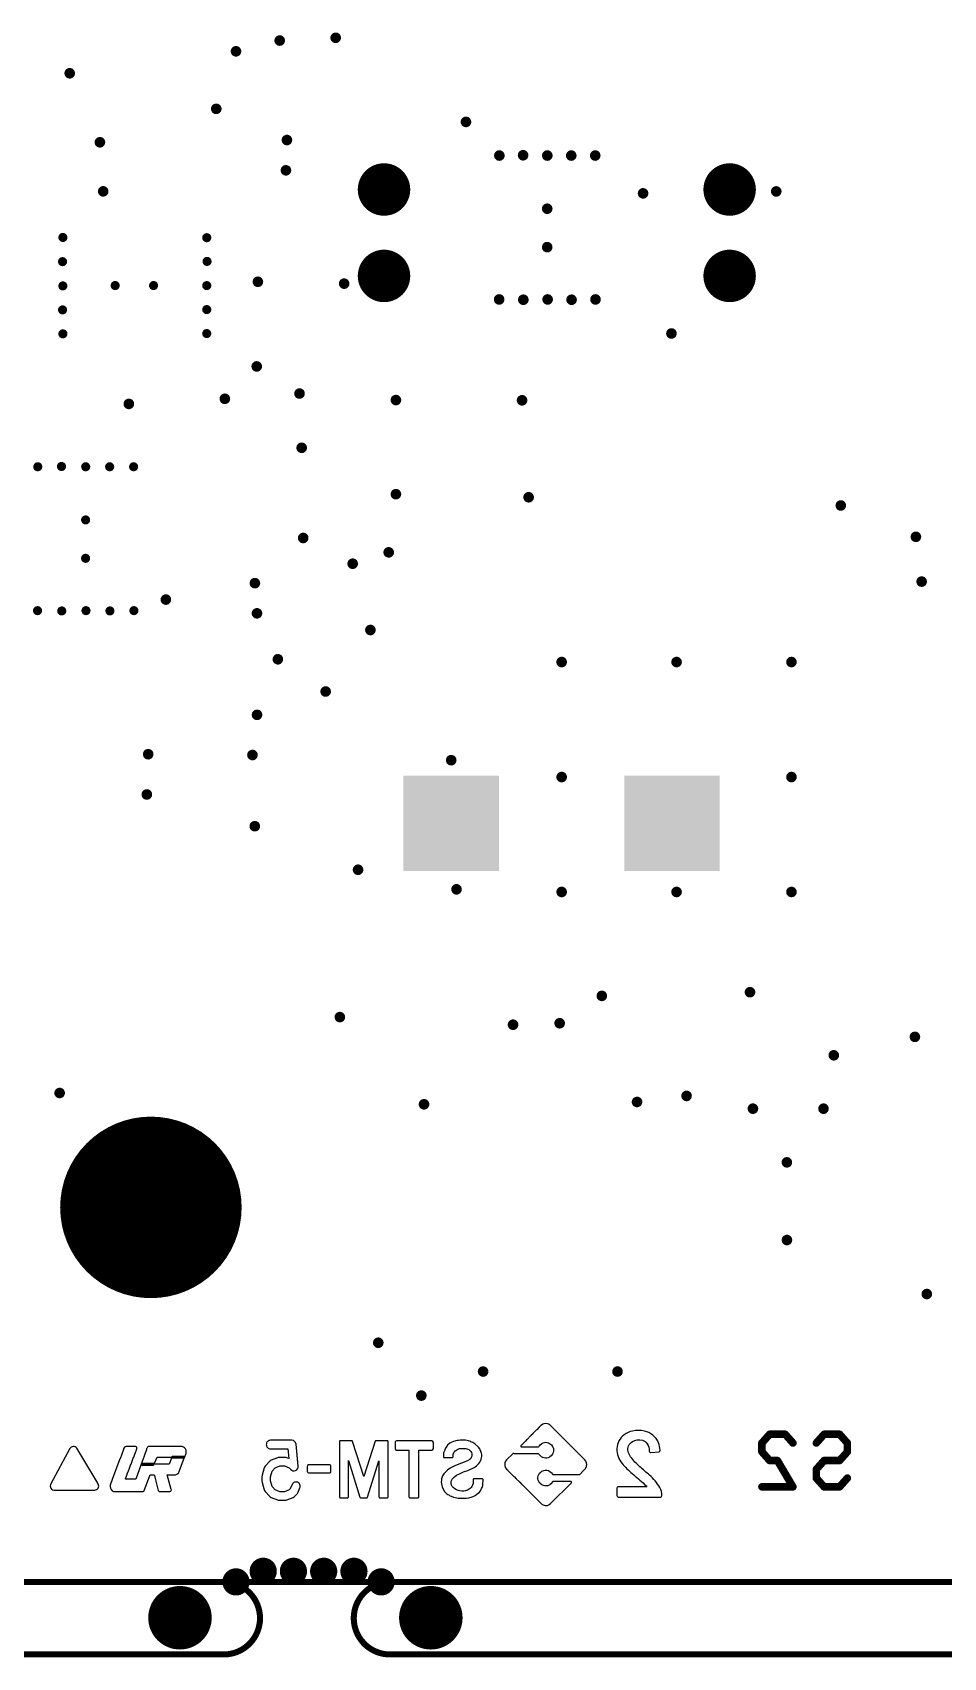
# Model space of a CAD drawing. Header units: inches. Extents: x -10 to 237, y -10 to 218.
# Drawn here: x 81.1 to 111.2, y 111.4 to 165.1 of the extents above; entities that cross this region are included whole.
import ezdxf

# ---------------------------------------------------------------- set-up
doc = ezdxf.new("R2010")
doc.units = ezdxf.units.IN
doc.header["$MEASUREMENT"] = 0
doc.layers.get('0').update_dxf_attribs({"color": 1})
doc.layers.add('1_DRL', color=12, linetype='Continuous')
doc.layers.add('3_GBS', color=52, linetype='Continuous')

# ---------------------------------------------------------------- blocks, each defined once
blk = doc.blocks.new('D10ROUND0_3X0_3')
at = {"const_width": 0.15}
blk.add_lwpolyline([(0.075, 0, 1), (-0.075, 0, 1), (0.075, 0)], format="xyb", dxfattribs=at)
blk = doc.blocks.new('D11ROUND0_35001X0_35001')
at = {"const_width": 0.175005}
blk.add_lwpolyline([(0.087502, 0, 1), (-0.087502, 0, 1), (0.087502, 0)], format="xyb", dxfattribs=at)
blk = doc.blocks.new('D16ROUND3_29999X3_29999')
at = {"const_width": 1.649995}
blk.add_lwpolyline([(0.824998, 0, 1), (-0.824998, 0, 1), (0.824998, 0)], format="xyb", dxfattribs=at)
blk = doc.blocks.new('D12ROUND0_7X0_7')
at = {"const_width": 0.35}
blk.add_lwpolyline([(0.175, 0, 1), (-0.175, 0, 1), (0.175, 0)], format="xyb", dxfattribs=at)
blk = doc.blocks.new('D19ROUND1_8X1_8')
at = {"const_width": 0.9}
blk.add_lwpolyline([(0.45, 0, 1), (-0.45, 0, 1), (0.45, 0)], format="xyb", dxfattribs=at)
blk = doc.blocks.new('D64ROUND1_73479X1_73479')
at = {"const_width": 0.867395}
blk.add_lwpolyline([(0.433698, 0, 1), (-0.433698, 0, 1), (0.433698, 0)], format="xyb", dxfattribs=at)
blk = doc.blocks.new('D65RECTANGLE3_15719X3_1572')
blk.add_solid([(-1.578595, -1.5786), (1.578595, -1.5786), (-1.578595, 1.5786), (1.578595, 1.5786)])
blk = doc.blocks.new('D70ROUND6_00199X6_00199')
at = {"const_width": 3.000995}
blk.add_lwpolyline([(1.500498, 0, 1), (-1.500498, 0, 1), (1.500498, 0)], format="xyb", dxfattribs=at)
blk = doc.blocks.new('D82ROUND0_9X0_9')
at = {"const_width": 0.45}
blk.add_lwpolyline([(0.225, 0, 1), (-0.225, 0, 1), (0.225, 0)], format="xyb", dxfattribs=at)
blk = doc.blocks.new('D87ROUND2_1X2_1')
at = {"const_width": 1.05}
blk.add_lwpolyline([(0.525, 0, 1), (-0.525, 0, 1), (0.525, 0)], format="xyb", dxfattribs=at)

msp = doc.modelspace()

# ---------------------------------------------------------------- linework, layer by layer
at = {"layer": '3_GBS'}
for points in [[(97.00631, 117.35338), (97.01063, 117.34991), (97.08365, 117.27691), (97.08497, 117.27515), (97.18807, 117.17261), (97.19056, 117.16916), (97.19221, 117.16741), (97.19678, 117.16393), (97.2725, 117.08747), (97.27679, 117.08399), (97.29594, 117.06487), (97.29727, 117.06314), (97.74804, 116.613), (97.74936, 116.61125), (97.90598, 116.45656), (97.90598, 116.45656, 0.152722), (98.04502, 116.394), (98.06056, 116.39139), (98.11555, 116.40096), (98.16475, 116.42006), (98.1709, 116.42354), (98.21276, 116.45656), (98.21565, 116.45831), (98.90674, 117.14828), (98.90674, 117.14828, 0.575853), (98.90064, 117.18653), (98.29389, 117.18653), (98.29389, 117.18653, 0.204232), (98.28149, 117.17437), (98.25363, 117.13266), (98.2489, 117.12743), (98.20016, 117.08747), (98.1884, 117.08051), (98.16849, 117.07183), (98.16849, 117.07183, -0.249321), (97.98604, 117.05618), (97.93168, 117.07876), (97.87918, 117.11874), (97.87392, 117.12395), (97.85838, 117.14483), (97.85838, 117.14483, -0.415781), (97.89246, 117.49936), (97.93105, 117.52892), (97.99112, 117.55326), (97.99785, 117.55498), (98.03745, 117.56019), (98.03745, 117.56019, -0.236988), (98.23996, 117.48719), (98.24911, 117.48026), (98.25261, 117.47678), (98.28375, 117.42984), (98.29152, 117.4229), (98.29579, 117.42115), (99.17483, 117.42115), (99.1791, 117.4229), (99.18187, 117.42463), (99.24847, 117.49067), (99.24976, 117.49242), (99.31928, 117.56194), (99.32363, 117.5654), (99.35276, 117.59496), (99.36917, 117.61754), (99.37255, 117.62102), (99.38598, 117.64015), (99.38794, 117.64363), (99.38939, 117.64709), (99.39233, 117.65232), (99.39393, 117.65752), (99.40138, 117.6749), (99.40333, 117.67838), (99.40895, 117.69402), (99.41616, 117.7479), (99.41621, 117.75138), (99.40801, 117.80873), (99.38741, 117.8574), (99.3555, 117.90086), (99.26432, 117.99296), (99.26157, 117.99644), (99.25731, 117.99992), (99.07842, 118.17894), (99.07567, 118.18239), (99.07135, 118.18587), (98.88977, 118.36837), (98.88545, 118.37185), (98.6803, 118.57693), (98.67748, 118.58041), (98.54822, 118.70901), (98.54547, 118.71249), (98.4978, 118.75943), (98.49541, 118.76288), (98.36231, 118.89499), (98.35957, 118.89847), (98.35528, 118.90192), (98.28411, 118.97319), (98.2819, 118.97667), (98.25794, 118.99925), (98.25398, 119.00449), (98.24753, 119.00969), (98.21822, 119.03923), (98.21548, 119.04271), (98.2136, 119.04444), (98.20796, 119.04792), (98.17275, 119.07573), (98.1633, 119.08094), (98.11471, 119.10007), (98.06115, 119.10789), (98.05886, 119.10789), (98.00399, 119.10007), (98.00041, 119.09834), (97.95543, 119.08094), (97.95289, 119.07921), (97.94598, 119.07573), (97.90052, 119.03923), (97.84514, 118.98361), (97.84024, 118.98015), (97.83836, 118.9784), (97.83463, 118.97319), (97.76346, 118.90192), (97.76104, 118.90019), (97.75916, 118.89847), (97.75642, 118.89499), (97.6331, 118.77159), (97.62795, 118.76811), (97.62604, 118.76636), (97.62094, 118.75943), (97.57748, 118.71597), (97.57514, 118.71422), (97.57326, 118.71249), (97.57052, 118.70901), (97.44126, 118.58041), (97.43844, 118.57693), (97.38736, 118.52653), (97.38457, 118.52305), (97.24205, 118.38054), (97.24205, 118.38054, 0.651637), (97.24748, 118.34056), (97.82185, 118.34056), (97.83389, 118.34924), (97.83539, 118.351), (97.84794, 118.37185), (97.87395, 118.40312), (97.91573, 118.43614), (97.92127, 118.43962), (97.92993, 118.44658), (97.93313, 118.4483), (97.97352, 118.46395), (97.97352, 118.46395, -0.241753), (98.14522, 118.46395), (98.18561, 118.4483), (98.24517, 118.40312), (98.28578, 118.34924), (98.29643, 118.32318), (98.29709, 118.3197), (98.2983, 118.31622), (98.2983, 118.31622, -0.165493), (98.3153, 118.19631), (98.30902, 118.15285), (98.29582, 118.12158), (98.29429, 118.11635), (98.28563, 118.0955), (98.24263, 118.0399), (98.19635, 118.0034), (98.18919, 117.99992), (98.18479, 117.99644), (98.18479, 117.99644, -0.388381), (97.85177, 118.06944), (97.84839, 118.07292), (97.83308, 118.09725), (97.82376, 118.10418), (97.02307, 118.10594), (97.00003, 118.10942), (97.00003, 118.10942, 0.434637), (96.96552, 118.10418), (96.76585, 117.90606), (96.73123, 117.85912), (96.70852, 117.80525), (96.70141, 117.75138), (96.70136, 117.74965), (96.70829, 117.69575), (96.71428, 117.67838), (96.71616, 117.6749), (96.7297, 117.64188), (96.73163, 117.6384), (96.76488, 117.59496), (96.7897, 117.57063), (96.79402, 117.5654), (96.79838, 117.56194), (96.81743, 117.54282), (96.81878, 117.54107), (96.87133, 117.48894), (96.87268, 117.48719)], [(101.84889, 116.67569), (101.84889, 116.67569, 0.401061), (101.89566, 116.72034), (101.89566, 116.72034, 0.145082), (101.82977, 116.99342), (101.82977, 116.99342, 0.086205), (101.49327, 117.3954), (101.49327, 117.3954, -0.005943), (101.16927, 117.67604), (101.16927, 117.67604, -0.048742), (100.86597, 118.00312), (100.86597, 118.00312, -0.104067), (100.78179, 118.18061), (100.78179, 118.18061, -0.33341), (100.92459, 118.51089), (100.92459, 118.51089, -0.200631), (101.25403, 118.55163), (101.25403, 118.55163, -0.181649), (101.41072, 118.43682), (101.41072, 118.43682, -0.145799), (101.48364, 118.19204), (101.48364, 118.19204, 0.449736), (101.53604, 118.14559), (101.80414, 118.1751), (101.80414, 118.1751, 0.414089), (101.84554, 118.22674), (101.84554, 118.22674, 0.067146), (101.7855, 118.46827), (101.7855, 118.46827, 0.25511), (101.31979, 118.85546), (101.31979, 118.85546, 0.097618), (100.92433, 118.85546), (100.92433, 118.85546, 0.110962), (100.65449, 118.73636), (100.65449, 118.73636, 0.230279), (100.41359, 118.27533), (100.41359, 118.27533, 0.185018), (100.58517, 117.78336), (100.58517, 117.78336, 0.04529), (100.91611, 117.45272), (100.91611, 117.45272, -0.01092), (101.32667, 117.09532), (101.32667, 117.09532, -0.030171), (101.37968, 117.04089), (101.40041, 117.01689), (100.45868, 117.01689), (100.45868, 117.01689, 0.414464), (100.41186, 116.97007), (100.41186, 116.7225), (100.41186, 116.7225, 0.414214), (100.45868, 116.67569)], [(83.11825, 116.9037), (83.11825, 116.90284), (83.12135, 116.90198), (83.14934, 116.90284), (83.17459, 116.90807), (83.17459, 116.90807, 0.52968), (83.24345, 117.13053), (82.54931, 118.29151), (82.54931, 118.29151, 0.522394), (82.3213, 118.27589), (81.69039, 117.11315), (81.69039, 117.11315, 0.616607), (81.82714, 116.90198), (81.82714, 116.9037)], [(83.6519, 117.02374, 0.320355), (83.76867, 116.86022), (83.81045, 116.85326), (84.73702, 116.85326), (84.74408, 116.85501), (84.74883, 116.85674), (84.77014, 116.87239), (84.77402, 116.87759), (84.77964, 116.88803), (84.98093, 117.40769), (85.11189, 117.40769), (85.12642, 117.35206), (85.12767, 117.34338), (85.12965, 117.33644), (85.13181, 117.33121), (85.24565, 116.89499), (85.25462, 116.87586), (85.27486, 116.85849), (85.28337, 116.85501), (85.29043, 116.85326), (85.63132, 116.85326), (85.63132, 116.85326, 0.3637), (85.67765, 116.90853), (85.67765, 116.90853, 0.065201), (85.6758, 116.92278), (85.54235, 117.40769), (85.80732, 117.40942), (85.81962, 117.4129), (85.81962, 117.4129, 0.246074), (85.94072, 117.51544), (86.11751, 117.99339), (85.69338, 117.99339), (85.60336, 117.75877), (84.67786, 117.75877), (84.50148, 117.27038), (84.15581, 117.27038), (84.17565, 117.32252), (84.17979, 117.32948), (84.21733, 117.43202), (84.22063, 117.43723), (84.26033, 117.545), (84.26338, 117.55021), (84.26638, 117.55717), (84.269, 117.56758), (84.34169, 117.75877), (84.34603, 117.76573), (84.42968, 117.98991), (84.43389, 117.99687), (84.4707, 118.09768), (84.47433, 118.10462), (84.47707, 118.11157), (84.47928, 118.12026), (84.53758, 118.27322), (84.53758, 118.27322, 0.480689), (84.48899, 118.34622), (84.16676, 118.34622), (84.16676, 118.34622, 0.404606), (84.11053, 118.28711), (84.11053, 118.28711, 0.202543), (84.0935, 118.2468), (84.09371, 118.24193), (83.98226, 117.94299), (83.97911, 117.93779), (83.72574, 117.25476), (83.72485, 117.25128), (83.65785, 117.06878), (83.65785, 117.06878, 0.066387), (83.6519, 117.02374)], [(86.11751, 117.99339), (86.11814, 117.99514), (86.12073, 118.00035), (86.15408, 118.09247), (86.15408, 118.09247, 0.193315), (86.16701, 118.13243), (86.1726, 118.19484), (86.1726, 118.19484, 0.130043), (86.16605, 118.2228), (86.16605, 118.2228, 0.261202), (86.03778, 118.34447), (84.92686, 118.34622), (84.92686, 118.34622, 0.416915), (84.86958, 118.28363), (84.86958, 118.28363, 0.179642), (84.85569, 118.24541), (84.78812, 118.05943), (84.78812, 118.05943, 0.187018), (84.77423, 118.0212), (84.74565, 117.94299), (84.7425, 117.93779), (84.67786, 117.75877), (85.10704, 117.75877), (85.11791, 117.7831), (85.11873, 117.79006), (85.20303, 117.99339)], [(88.75085, 116.91435), (88.75085, 116.91435, 0.109641), (88.77976, 116.86116), (88.92045, 116.69956), (88.92045, 116.69956, 0.123713), (88.9762, 116.66047), (89.18771, 116.57947), (89.18771, 116.57947, 0.091623), (89.23764, 116.57024), (89.4491, 116.57025), (89.4491, 116.57025, 0.091417), (89.49911, 116.57947), (89.71064, 116.66047), (89.71064, 116.66047, 0.123694), (89.76637, 116.69956), (89.83627, 116.77985), (89.83627, 116.77985, 0.077375), (89.85928, 116.81615), (89.92979, 116.9781), (89.92979, 116.9781, 0.414251), (89.857474, 117.161967), (89.857474, 117.161967, 0.414251), (89.67361, 117.08963), (89.61168, 116.94739), (89.57821, 116.90894), (89.42334, 116.84965), (89.26347, 116.84965), (89.10861, 116.90894), (89.01072, 117.02141), (88.95433, 117.21569), (88.95433, 117.33794), (89.01072, 117.53223), (89.10861, 117.6447), (89.26347, 117.70398), (89.42334, 117.70398), (89.57821, 117.6447), (89.62583, 117.58999), (89.62583, 117.58999, 0.730632), (89.8702, 117.69547), (89.79974, 118.42399), (89.79974, 118.42399, 0.386226), (89.66068, 118.55023), (88.95563, 118.55023), (88.95563, 118.55023, 0.414214), (88.81593, 118.41053), (88.81593, 118.41053, 0.414214), (88.95563, 118.27083), (89.53383, 118.27083), (89.56497, 117.94894), (89.49911, 117.97414), (89.49911, 117.97414, 0.091693), (89.44915, 117.98338), (89.23767, 117.98338), (89.23767, 117.98338, 0.091693), (89.18771, 117.97414), (88.9762, 117.89316), (88.9762, 117.89316, 0.123726), (88.92045, 117.85407), (88.77976, 117.69247), (88.77976, 117.69247, 0.10961), (88.75085, 117.63929), (88.68057, 117.3971), (88.68057, 117.3971, 0.071412), (88.67493, 117.3578), (88.67493, 117.19583), (88.67493, 117.19583, 0.071412), (88.68057, 117.15653)], [(91.51628, 116.65295), (91.53025, 116.66164), (91.5366, 116.67556), (91.537, 117.88087), (91.53751, 117.88087), (91.91508, 116.67208), (91.92252, 116.65991), (91.93487, 116.65295), (92.14767, 116.65295), (92.1525, 116.65471), (92.16418, 116.66512), (92.16601, 116.6686), (92.54139, 117.87563), (92.54218, 117.87563), (92.54231, 117.87477), (92.54244, 116.67729), (92.54546, 116.66687), (92.55498, 116.65643), (92.55813, 116.65471), (92.56296, 116.65295), (92.82636, 116.65295), (92.83121, 116.65471), (92.83433, 116.65643), (92.83675, 116.65819), (92.84594, 116.67208), (92.8467, 116.67556), (92.84683, 118.51089), (92.84625, 118.51437), (92.83802, 118.52826), (92.82968, 118.53347), (92.42765, 118.53347), (92.42765, 118.53347, 0.208906), (92.41219, 118.51782), (92.04013, 117.35077), (92.03881, 117.35163), (91.67205, 118.5161), (91.66606, 118.52653), (91.65598, 118.53347), (91.25285, 118.53347), (91.24927, 118.53174), (91.23901, 118.5213), (91.23568, 118.51089), (91.23547, 116.67959), (91.23547, 116.67959, 0.342475), (91.25615, 116.65295)], [(93.53342, 118.22064), (93.53352, 116.67729), (93.53654, 116.66687), (93.54609, 116.65643), (93.54924, 116.65471), (93.55407, 116.65295), (93.83946, 116.65295), (93.84429, 116.65471), (93.84744, 116.65643), (93.84744, 116.65643, 0.254375), (93.86013, 116.67976), (93.86011, 118.22064), (94.29163, 118.22237), (94.29163, 118.22237, 0.354893), (94.34187, 118.27972), (94.34192, 118.47492), (94.34192, 118.47492, 0.341452), (94.29666, 118.53347), (93.12326, 118.53347), (93.09966, 118.5213), (93.0829, 118.49872), (93.07807, 118.47787), (93.07802, 118.28148), (93.07802, 118.28148, 0.362932), (93.12829, 118.22237)], [(94.74233, 116.83025, 0.121398), (94.85328, 116.74333), (94.87929, 116.72595), (95.0135, 116.6686), (95.01419, 116.66774), (95.01431, 116.66929), (95.0198, 116.66687), (95.16666, 116.63558), (95.43887, 116.63558), (95.51698, 116.64947), (95.59514, 116.67033), (95.6593, 116.69466), (95.72295, 116.72771), (95.72732, 116.73116), (95.78256, 116.76593), (95.78256, 116.76593, 0.121907), (95.92323, 116.92755), (95.92323, 116.92755, 0.078207), (95.97281, 117.05443), (95.98139, 117.08224), (95.9853, 117.2543), (95.98078, 117.26995), (95.97156, 117.27863), (95.96798, 117.28039), (95.96125, 117.28211), (95.68378, 117.28211), (95.68378, 117.28211, 0.347758), (95.65991, 117.25778), (95.65688, 117.12395), (95.63677, 117.06314), (95.63677, 117.06314, -0.195639), (95.523, 116.93451), (95.46707, 116.9067), (95.46707, 116.9067, -0.300032), (95.0023, 116.98839), (95.0023, 116.98839, -0.493453), (95.03435, 117.33599), (95.04289, 117.34467), (95.11139, 117.39509), (95.2039, 117.44724), (95.34144, 117.50459), (95.48439, 117.55326), (95.69653, 117.65232), (95.69895, 117.65404), (95.72173, 117.6749), (95.77156, 117.70792), (95.79239, 117.72877), (95.79331, 117.73052), (95.84802, 117.7844), (95.84802, 117.7844, 0.282371), (95.91368, 118.18239), (95.89361, 118.23454), (95.87517, 118.26756), (95.87454, 118.26931), (95.83588, 118.32491), (95.71149, 118.43614), (95.64817, 118.47439), (95.58188, 118.50566), (95.57916, 118.50741), (95.50387, 118.53347), (95.40032, 118.55259), (95.32313, 118.55607), (95.32313, 118.55607, 0.06447), (95.12699, 118.54043), (95.01058, 118.51437), (94.91373, 118.47091), (94.88432, 118.45178), (94.80903, 118.38574), (94.78541, 118.35272), (94.77098, 118.32666), (94.7469, 118.29189), (94.71741, 118.23106), (94.71635, 118.22933), (94.68231, 118.13375), (94.68114, 118.12852), (94.67192, 118.0225), (94.67192, 118.0225, 0.253066), (94.69257, 117.98079), (94.97578, 117.98079), (94.97578, 117.98079, 0.336547), (94.99641, 118.00685), (94.99684, 118.05206), (94.99684, 118.05206, -0.187069), (95.04502, 118.1737), (95.04502, 118.1737, -0.101415), (95.08846, 118.21889), (95.08846, 118.21889, -0.087294), (95.20944, 118.278), (95.20944, 118.278, -0.126089), (95.47951, 118.25714), (95.51601, 118.24498), (95.5307, 118.23454), (95.53649, 118.22933), (95.55528, 118.20848), (95.55528, 118.20848, -0.428154), (95.55013, 117.92344), (95.5453, 117.91648), (95.47075, 117.86781), (95.07502, 117.71663), (94.96946, 117.66621), (94.89968, 117.62623), (94.81241, 117.56367), (94.73811, 117.49763), (94.68762, 117.44201), (94.64825, 117.37597), (94.61678, 117.27343), (94.61678, 117.27343, 0.147043), (94.62432, 117.05443), (94.63453, 117.00924), (94.66308, 116.93972), (94.71048, 116.86327), (94.74233, 116.83025)], [(85.08164, 117.73337), (85.08164, 117.73337, 1), (85.08164, 117.78417), (84.70486, 117.78417), (84.70486, 117.78417, 0.414214), (84.67946, 117.75877), (84.67946, 117.75877, 0.414214), (84.70486, 117.73337)], [(86.09043, 117.96799), (86.09043, 117.96799, 1), (86.09043, 118.01879), (85.71878, 118.01879), (85.71878, 118.01879, 0.414214), (85.69338, 117.99339), (85.69338, 117.99339, 0.414214), (85.71878, 117.96799)], [(90.17422, 117.51848), (90.17485, 117.51328), (90.17605, 117.50805), (90.18826, 117.48719), (90.20767, 117.47503), (90.2143, 117.4733), (90.91585, 117.4733), (90.92245, 117.47503), (90.92687, 117.47678), (90.9333, 117.48026), (90.9497, 117.49763), (90.956, 117.52021), (90.9561, 117.69402), (90.9561, 117.69402, 0.360448), (90.9146, 117.74269), (90.21554, 117.74269), (90.21554, 117.74269, 0.319544), (90.17401, 117.67142)]]:
    msp.add_lwpolyline(points, format="xyb", close=True, dxfattribs=at)
for points, const_width in [([(105.46357, 118.75082), (105.20695, 118.46108)], 0.25001), ([(105.97683, 118.75082), (105.46357, 118.75082)], 0.25001), ([(106.23344, 118.46108), (105.97683, 118.75082)], 0.25001), ([(107.26356, 118.75082), (107.00695, 118.46108)], 0.25001), ([(107.77682, 118.75082), (107.26356, 118.75082)], 0.25001), ([(108.03344, 118.46108), (107.77682, 118.75082)], 0.25001), ([(105.20695, 118.46108), (105.20695, 118.17134)], 0.25001), ([(105.20695, 118.17134), (105.46357, 117.8816)], 0.25001), ([(107.77682, 117.8816), (108.03344, 118.17134)], 0.25001), ([(108.03344, 118.17134), (108.03344, 118.46108)], 0.25001), ([(105.46357, 117.8816), (105.72018, 117.8816)], 0.25001), ([(105.72018, 117.8816), (106.23344, 117.01242)], 0.25001), ([(107.00695, 117.59187), (107.26356, 117.8816)], 0.25001), ([(107.00695, 117.30213), (107.00695, 117.59187)], 0.25001), ([(107.26356, 117.8816), (107.77682, 117.8816)], 0.25001), ([(106.23344, 117.01242), (105.20695, 117.01242)], 0.25001), ([(107.26356, 117.01242), (107.00695, 117.30213)], 0.25001), ([(107.77682, 117.01242), (107.26356, 117.01242)], 0.25001), ([(108.03344, 117.30213), (107.77682, 117.01242)], 0.25001), ([(0, 113.86977), (112.39477, 113.86977)], 0.2), ([(17.97997, 111.46978), (87.40983, 111.46978)], 0.2), ([(92.90982, 111.46978), (127.27475, 111.46978)], 0.2)]:
    msp.add_lwpolyline(points, dxfattribs=dict(at, const_width=const_width))
for points, const_width in [([(105.401068, 118.75082, 1), (105.526073, 118.75082, 1), (105.401068, 118.75082)], 0.125005), ([(105.401068, 118.75082, 1), (105.526073, 118.75082, 1), (105.401068, 118.75082)], 0.125005), ([(105.401068, 118.75082, 1), (105.526073, 118.75082, 1), (105.401068, 118.75082)], 0.125005), ([(105.914328, 118.75082, 1), (106.039333, 118.75082, 1), (105.914328, 118.75082)], 0.125005), ([(105.914328, 118.75082, 1), (106.039333, 118.75082, 1), (105.914328, 118.75082)], 0.125005), ([(105.914328, 118.75082, 1), (106.039333, 118.75082, 1), (105.914328, 118.75082)], 0.125005), ([(107.201058, 118.75082, 1), (107.326062, 118.75082, 1), (107.201058, 118.75082)], 0.125005), ([(107.201058, 118.75082, 1), (107.326062, 118.75082, 1), (107.201058, 118.75082)], 0.125005), ([(107.201058, 118.75082, 1), (107.326062, 118.75082, 1), (107.201058, 118.75082)], 0.125005), ([(107.714318, 118.75082, 1), (107.839322, 118.75082, 1), (107.714318, 118.75082)], 0.125005), ([(107.714318, 118.75082, 1), (107.839322, 118.75082, 1), (107.714318, 118.75082)], 0.125005), ([(107.714318, 118.75082, 1), (107.839322, 118.75082, 1), (107.714318, 118.75082)], 0.125005), ([(105.144448, 118.46108, 1), (105.269453, 118.46108, 1), (105.144448, 118.46108)], 0.125005), ([(105.144448, 118.46108, 1), (105.269453, 118.46108, 1), (105.144448, 118.46108)], 0.125005), ([(105.144448, 118.46108, 1), (105.269453, 118.46108, 1), (105.144448, 118.46108)], 0.125005), ([(105.144448, 118.17134, 1), (105.269453, 118.17134, 1), (105.144448, 118.17134)], 0.125005), ([(105.144448, 118.17134, 1), (105.269453, 118.17134, 1), (105.144448, 118.17134)], 0.125005), ([(105.144448, 118.17134, 1), (105.269453, 118.17134, 1), (105.144448, 118.17134)], 0.125005), ([(106.170938, 118.46108, 1), (106.295943, 118.46108, 1), (106.170938, 118.46108)], 0.125005), ([(106.944448, 118.46108, 1), (107.069453, 118.46108, 1), (106.944448, 118.46108)], 0.125005), ([(106.944448, 118.46108, 1), (107.069453, 118.46108, 1), (106.944448, 118.46108)], 0.125005), ([(107.970938, 118.46108, 1), (108.095942, 118.46108, 1), (107.970938, 118.46108)], 0.125005), ([(107.970938, 118.46108, 1), (108.095942, 118.46108, 1), (107.970938, 118.46108)], 0.125005), ([(107.970938, 118.46108, 1), (108.095942, 118.46108, 1), (107.970938, 118.46108)], 0.125005), ([(107.970938, 118.17134, 1), (108.095942, 118.17134, 1), (107.970938, 118.17134)], 0.125005), ([(107.970938, 118.17134, 1), (108.095942, 118.17134, 1), (107.970938, 118.17134)], 0.125005), ([(107.970938, 118.17134, 1), (108.095942, 118.17134, 1), (107.970938, 118.17134)], 0.125005), ([(105.401068, 117.8816, 1), (105.526073, 117.8816, 1), (105.401068, 117.8816)], 0.125005), ([(105.401068, 117.8816, 1), (105.526073, 117.8816, 1), (105.401068, 117.8816)], 0.125005), ([(105.401068, 117.8816, 1), (105.526073, 117.8816, 1), (105.401068, 117.8816)], 0.125005), ([(105.657678, 117.8816, 1), (105.782682, 117.8816, 1), (105.657678, 117.8816)], 0.125005), ([(105.657678, 117.8816, 1), (105.782682, 117.8816, 1), (105.657678, 117.8816)], 0.125005), ([(105.657678, 117.8816, 1), (105.782682, 117.8816, 1), (105.657678, 117.8816)], 0.125005), ([(106.944448, 117.59187, 1), (107.069453, 117.59187, 1), (106.944448, 117.59187)], 0.125005), ([(106.944448, 117.59187, 1), (107.069453, 117.59187, 1), (106.944448, 117.59187)], 0.125005), ([(106.944448, 117.59187, 1), (107.069453, 117.59187, 1), (106.944448, 117.59187)], 0.125005), ([(107.201058, 117.8816, 1), (107.326062, 117.8816, 1), (107.201058, 117.8816)], 0.125005), ([(107.201058, 117.8816, 1), (107.326062, 117.8816, 1), (107.201058, 117.8816)], 0.125005), ([(107.201058, 117.8816, 1), (107.326062, 117.8816, 1), (107.201058, 117.8816)], 0.125005), ([(107.714318, 117.8816, 1), (107.839322, 117.8816, 1), (107.714318, 117.8816)], 0.125005), ([(107.714318, 117.8816, 1), (107.839322, 117.8816, 1), (107.714318, 117.8816)], 0.125005), ([(107.714318, 117.8816, 1), (107.839322, 117.8816, 1), (107.714318, 117.8816)], 0.125005), ([(105.144448, 117.01242, 1), (105.269453, 117.01242, 1), (105.144448, 117.01242)], 0.125005), ([(105.144448, 117.01242, 1), (105.269453, 117.01242, 1), (105.144448, 117.01242)], 0.125005), ([(106.170938, 117.01242, 1), (106.295943, 117.01242, 1), (106.170938, 117.01242)], 0.125005), ([(106.170938, 117.01242, 1), (106.295943, 117.01242, 1), (106.170938, 117.01242)], 0.125005), ([(106.170938, 117.01242, 1), (106.295943, 117.01242, 1), (106.170938, 117.01242)], 0.125005), ([(106.944448, 117.30213, 1), (107.069453, 117.30213, 1), (106.944448, 117.30213)], 0.125005), ([(106.944448, 117.30213, 1), (107.069453, 117.30213, 1), (106.944448, 117.30213)], 0.125005), ([(106.944448, 117.30213, 1), (107.069453, 117.30213, 1), (106.944448, 117.30213)], 0.125005), ([(107.201058, 117.01242, 1), (107.326062, 117.01242, 1), (107.201058, 117.01242)], 0.125005), ([(107.201058, 117.01242, 1), (107.326062, 117.01242, 1), (107.201058, 117.01242)], 0.125005), ([(107.201058, 117.01242, 1), (107.326062, 117.01242, 1), (107.201058, 117.01242)], 0.125005), ([(107.714318, 117.01242, 1), (107.839322, 117.01242, 1), (107.714318, 117.01242)], 0.125005), ([(107.714318, 117.01242, 1), (107.839322, 117.01242, 1), (107.714318, 117.01242)], 0.125005), ([(107.714318, 117.01242, 1), (107.839322, 117.01242, 1), (107.714318, 117.01242)], 0.125005), ([(107.970938, 117.30213, 1), (108.095942, 117.30213, 1), (107.970938, 117.30213)], 0.125005), ([(87.35983, 113.86977, 1), (87.45983, 113.86977, 1), (87.35983, 113.86977)], 0.1), ([(92.85982, 113.86977, 1), (92.95982, 113.86977, 1), (92.85982, 113.86977)], 0.1), ([(87.35983, 111.46978, 1), (87.45983, 111.46978, 1), (87.35983, 111.46978)], 0.1), ([(87.35983, 111.46978, 1), (87.45983, 111.46978, 1), (87.35983, 111.46978)], 0.1), ([(87.35983, 111.46978, 1), (87.45983, 111.46978, 1), (87.35983, 111.46978)], 0.1), ([(92.85982, 111.46978, 1), (92.95982, 111.46978, 1), (92.85982, 111.46978)], 0.1), ([(92.85982, 111.46978, 1), (92.95982, 111.46978, 1), (92.85982, 111.46978)], 0.1)]:
    msp.add_lwpolyline(points, format="xyb", close=True, dxfattribs=dict(at, const_width=const_width))
at = {"layer": '3_GBS', "const_width": 0.2}
for points in [[(87.40983, 111.46978, 1), (87.40983, 113.86977)], [(92.90982, 113.86977, 0.414214), (91.70982, 112.66977), (91.70982, 112.66977, 0.414214), (92.90982, 111.46978)]]:
    msp.add_lwpolyline(points, format="xyb", dxfattribs=at)

# ---------------------------------------------------------------- block references
at = {"layer": '1_DRL'}
for name, p in [('D11ROUND0_35001X0_35001', (89.26068, 164.83233)), ('D11ROUND0_35001X0_35001', (91.11234, 164.92377)), ('D11ROUND0_35001X0_35001', (87.81542, 164.47673)), ('D11ROUND0_35001X0_35001', (82.31632, 163.75029)), ('D11ROUND0_35001X0_35001', (87.16264, 162.57427)), ('D11ROUND0_35001X0_35001', (95.42018, 162.14247)), ('D11ROUND0_35001X0_35001', (83.31454, 161.46937)), ('D11ROUND0_35001X0_35001', (89.49944, 161.54303)), ('D11ROUND0_35001X0_35001', (96.52508, 161.02995)), ('D11ROUND0_35001X0_35001', (97.30994, 161.04011)), ('D11ROUND0_35001X0_35001', (98.11004, 161.02995)), ('D11ROUND0_35001X0_35001', (98.90252, 161.02995)), ('D11ROUND0_35001X0_35001', (99.695, 161.02995)), ('D11ROUND0_35001X0_35001', (89.46642, 160.54227)), ('D11ROUND0_35001X0_35001', (83.42376, 159.84631)), ('D11ROUND0_35001X0_35001', (101.27742, 159.78027)), ('D11ROUND0_35001X0_35001', (105.68178, 159.84377)), ('D11ROUND0_35001X0_35001', (98.1075, 159.27227)), ('D10ROUND0_3X0_3', (82.09026, 158.32231)), ('D10ROUND0_3X0_3', (86.84768, 158.31469)), ('D11ROUND0_35001X0_35001', (98.1075, 158.00227)), ('D10ROUND0_3X0_3', (82.0801, 157.52221)), ('D10ROUND0_3X0_3', (86.85784, 157.52983)), ('D11ROUND0_35001X0_35001', (88.53932, 156.85673)), ('D11ROUND0_35001X0_35001', (91.39174, 156.79577)), ('D10ROUND0_3X0_3', (82.09026, 156.71957)), ('D10ROUND0_3X0_3', (83.82, 156.73227)), ('D10ROUND0_3X0_3', (85.09, 156.73227)), ('D10ROUND0_3X0_3', (86.84768, 156.72973)), ('D11ROUND0_35001X0_35001', (96.51746, 156.27253)), ('D11ROUND0_35001X0_35001', (97.31756, 156.26237)), ('D11ROUND0_35001X0_35001', (98.1202, 156.27253)), ('D11ROUND0_35001X0_35001', (98.91268, 156.26237)), ('D11ROUND0_35001X0_35001', (99.70516, 156.27253)), ('D10ROUND0_3X0_3', (82.0801, 155.92709)), ('D10ROUND0_3X0_3', (86.84768, 155.93725)), ('D10ROUND0_3X0_3', (82.09026, 155.13461)), ('D10ROUND0_3X0_3', (86.84768, 155.14477)), ('D11ROUND0_35001X0_35001', (102.21468, 155.14731)), ('D11ROUND0_35001X0_35001', (88.50122, 154.05765)), ('D11ROUND0_35001X0_35001', (87.44712, 152.98831)), ('D11ROUND0_35001X0_35001', (89.916, 153.16103)), ('D11ROUND0_35001X0_35001', (84.27212, 152.81813)), ('D11ROUND0_35001X0_35001', (93.1037, 152.94513)), ('D11ROUND0_35001X0_35001', (97.27438, 152.93751)), ('D11ROUND0_35001X0_35001', (89.98712, 151.36779)), ('D10ROUND0_3X0_3', (81.25968, 150.74041)), ('D10ROUND0_3X0_3', (82.04454, 150.75057)), ('D10ROUND0_3X0_3', (82.84464, 150.74041)), ('D10ROUND0_3X0_3', (83.63712, 150.74041)), ('D10ROUND0_3X0_3', (84.4296, 150.74041)), ('D11ROUND0_35001X0_35001', (93.1037, 149.83363)), ('D11ROUND0_35001X0_35001', (97.49282, 149.73203)), ('D11ROUND0_35001X0_35001', (107.81538, 149.46025)), ('D10ROUND0_3X0_3', (82.8421, 148.98273)), ('D11ROUND0_35001X0_35001', (90.03792, 148.38583)), ('D11ROUND0_35001X0_35001', (110.2995, 148.42393)), ('D10ROUND0_3X0_3', (82.8421, 147.71273)), ('D11ROUND0_35001X0_35001', (92.86494, 147.91085)), ('D11ROUND0_35001X0_35001', (91.67368, 147.53493)), ('D11ROUND0_35001X0_35001', (88.44026, 146.89231)), ('D11ROUND0_35001X0_35001', (110.49, 146.94311)), ('D11ROUND0_35001X0_35001', (85.4964, 146.34875)), ('D10ROUND0_3X0_3', (81.25206, 145.98299)), ('D10ROUND0_3X0_3', (82.05216, 145.97283)), ('D10ROUND0_3X0_3', (82.8548, 145.98299)), ('D10ROUND0_3X0_3', (83.64728, 145.97283)), ('D10ROUND0_3X0_3', (84.43976, 145.98299)), ('D11ROUND0_35001X0_35001', (88.50884, 145.89409)), ('D11ROUND0_35001X0_35001', (92.26042, 145.34291)), ('D11ROUND0_35001X0_35001', (89.19972, 144.37517)), ('D11ROUND0_35001X0_35001', (98.58502, 144.28373)), ('D11ROUND0_35001X0_35001', (102.38486, 144.28373)), ('D11ROUND0_35001X0_35001', (106.1847, 144.28373)), ('D11ROUND0_35001X0_35001', (90.7796, 143.30837)), ('D11ROUND0_35001X0_35001', (88.51138, 142.53875)), ('D11ROUND0_35001X0_35001', (84.9122, 141.23573)), ('D11ROUND0_35001X0_35001', (88.35898, 141.21033)), ('D11ROUND0_35001X0_35001', (94.9325, 141.03761)), ('D11ROUND0_35001X0_35001', (98.58502, 140.48135)), ('D11ROUND0_35001X0_35001', (106.1847, 140.48135)), ('D11ROUND0_35001X0_35001', (84.86648, 139.90477)), ('D11ROUND0_35001X0_35001', (88.43772, 138.85575)), ('D11ROUND0_35001X0_35001', (91.85148, 137.41557)), ('D11ROUND0_35001X0_35001', (95.10776, 136.76787)), ('D11ROUND0_35001X0_35001', (98.58502, 136.68151)), ('D11ROUND0_35001X0_35001', (102.38486, 136.68151)), ('D11ROUND0_35001X0_35001', (106.1847, 136.68151)), ('D11ROUND0_35001X0_35001', (99.91344, 133.24489)), ('D11ROUND0_35001X0_35001', (104.8131, 133.36681)), ('D11ROUND0_35001X0_35001', (91.2495, 132.54385)), ('D11ROUND0_35001X0_35001', (96.9772, 132.29239)), ('D11ROUND0_35001X0_35001', (98.51898, 132.34065)), ('D11ROUND0_35001X0_35001', (110.26648, 131.89107)), ('D11ROUND0_35001X0_35001', (107.58424, 131.28147)), ('D11ROUND0_35001X0_35001', (81.98358, 130.03433)), ('D11ROUND0_35001X0_35001', (102.71506, 129.93781)), ('D11ROUND0_35001X0_35001', (94.03334, 129.66095)), ('D11ROUND0_35001X0_35001', (101.07676, 129.73715)), ('D11ROUND0_35001X0_35001', (104.90962, 129.51617)), ('D11ROUND0_35001X0_35001', (107.24388, 129.51617)), ('D16ROUND3_29999X3_29999', (85.0011, 126.25227)), ('D11ROUND0_35001X0_35001', (106.0323, 127.74071)), ('D11ROUND0_35001X0_35001', (106.03484, 125.17277)), ('D11ROUND0_35001X0_35001', (110.66018, 123.38715)), ('D11ROUND0_35001X0_35001', (92.5195, 121.77679)), ('D11ROUND0_35001X0_35001', (95.9866, 120.82429)), ('D11ROUND0_35001X0_35001', (100.4316, 120.82429)), ('D11ROUND0_35001X0_35001', (93.94444, 120.02927)), ('D12ROUND0_7X0_7', (88.71524, 114.21976)), ('D12ROUND0_7X0_7', (89.71524, 114.21976)), ('D12ROUND0_7X0_7', (90.71524, 114.21976)), ('D12ROUND0_7X0_7', (91.71523, 114.21976)), ('D12ROUND0_7X0_7', (87.81524, 113.86977)), ('D12ROUND0_7X0_7', (92.61523, 113.86977)), ('D19ROUND1_8X1_8', (85.96236, 112.68362)), ('D19ROUND1_8X1_8', (94.25816, 112.68362))]:
    msp.add_blockref(name, p, dxfattribs=at)
at = {"layer": '3_GBS'}
for name, p in [('D64ROUND1_73479X1_73479', (92.71, 159.90727)), ('D64ROUND1_73479X1_73479', (104.14, 159.90727)), ('D64ROUND1_73479X1_73479', (92.71, 157.04977)), ('D64ROUND1_73479X1_73479', (104.14, 157.04977)), ('D65RECTANGLE3_15719X3_1572', (94.9325, 138.95227)), ('D65RECTANGLE3_15719X3_1572', (102.235, 138.95227)), ('D70ROUND6_00199X6_00199', (85.0011, 126.25227)), ('D82ROUND0_9X0_9', (88.71524, 114.21976)), ('D82ROUND0_9X0_9', (89.71524, 114.21976)), ('D82ROUND0_9X0_9', (90.71524, 114.21976)), ('D82ROUND0_9X0_9', (91.71523, 114.21976)), ('D82ROUND0_9X0_9', (87.81524, 113.86977)), ('D82ROUND0_9X0_9', (92.61523, 113.86977)), ('D87ROUND2_1X2_1', (85.96236, 112.68362)), ('D87ROUND2_1X2_1', (94.25816, 112.68362))]:
    msp.add_blockref(name, p, dxfattribs=at)

doc.saveas('drawing.dxf')
